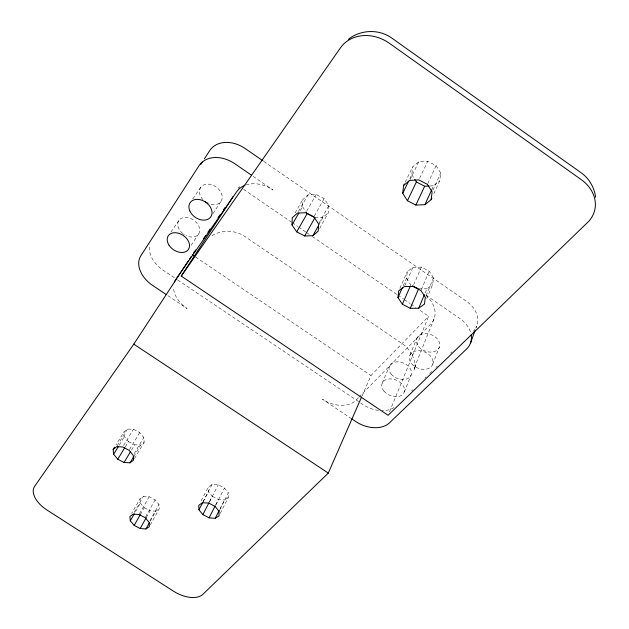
<?xml version="1.0" encoding="UTF-8"?>
<svg xmlns="http://www.w3.org/2000/svg" width="629" height="629" viewBox="0 0 629 629"><rect width="100%" height="100%" fill="white"/><g stroke="black" fill="none" stroke-linecap="round" stroke-linejoin="round"><path stroke-width="0.47" stroke-dasharray="3.15 2.36" d="M300.222 210.668L302.502 206.713L302.816 199.582L308.029 194.904L316.183 194.518L324.124 198.607L328.763 205.589L328.322 212.736L319.107 229.522M409.833 178.66L411.798 174.61L412.671 166.905L418.741 161.787L427.728 161.276L436.141 165.608L440.709 173.093L439.687 180.806L433.373 194.715M403.197 285.81L406.531 278.301L407.325 271.571L412.978 267.278L421.359 267.113L429.222 271.17L433.515 277.869L432.595 284.607L426.596 298.956M475.98 328.039L476.648 326.199M432.697 364.309L439.419 347.019M404.282 392.001L411.224 374.813M434.081 318.809L416.579 362.155L414.008 370.111L415.046 366.227L414.66 368.979L415.022 364.694L415.164 366.589L414.778 362.107L411.869 353.616L412.365 354.528L406.782 347.232L403.189 344.338L244.901 236.52C234.397 229.215 219.159 229.86 210.188 236.991M389.571 411.688L428.648 316.253L418.953 309.61M409.943 355.181L416.996 338.056M426.069 295.622L433.515 277.869M425.094 293.02L426.879 288.797L432.595 284.607M421.32 289.717L429.222 271.17M382.251 383.077L389.493 366.054M413.693 284.74L421.359 267.113M361.997 396.058L370.976 375.544L428.648 316.253M404.824 285.7L412.978 267.278M399.871 288.286L407.325 271.571M431.667 189.903L433.546 185.807L439.687 180.806M432.862 190.273L440.709 173.093M427.806 183.534L436.141 165.608M419.629 178.298L427.728 161.276M410.116 179.587L418.741 161.787M405.178 182.253L412.671 166.905M219.82 509.632L228.335 492.853L224.482 488.033L218.263 484.802L212.099 484.424L208.364 487.027L200.47 502.068M220.284 513.374L228.358 497.405L228.335 492.853M220.134 508.688L224.577 499.945L228.358 497.405M215.605 505.095L218.46 499.536L224.577 499.945M215.896 504.788L224.482 488.033M209.599 501.517L218.263 484.802M209.441 501.895L212.319 496.344L208.466 491.579L208.364 487.027M202.955 501.895L212.099 484.424M203.088 501.856L208.466 491.579M319.06 223.146L328.763 205.589M318.644 225.268L323.039 217.304L328.322 212.736M150.221 525.05L159.223 508.798L158.956 504.466L155.096 499.858L149.136 496.761L143.365 496.375L140.023 498.828L131.673 513.406M149.914 520.726L158.956 504.466M150.268 521.221L155.835 511.204L159.223 508.798M145.558 516.873L155.096 499.858M314.319 216.101L324.124 198.607M146.227 517.706L150.103 510.779L155.835 511.204M139.512 513.736L149.136 496.761M140.298 514.624L144.206 507.713L140.361 503.161L140.023 498.828M134.142 512.525L143.365 496.375M306.7 211.132L316.183 194.518M135.549 511.581L140.361 503.161M298.437 211.478L308.029 194.904M295.04 212.964L302.816 199.582M133.773 456.623L140.652 445.088L144.151 442.321L143.813 437.525L139.732 432.54L133.474 429.293L127.459 429.041L124.007 431.864L116.003 444.852M134.504 458.525L144.151 442.321M134.126 453.729L143.813 437.525M129.503 449.491L139.732 432.54M131.445 450.175L134.677 444.805L140.652 445.088M125.234 446.952L128.489 441.589L124.416 436.66L124.007 431.864M123.63 445.426L133.474 429.293M117.088 445.906L127.459 429.041M119.266 445.057L124.416 436.66M191.098 245.389L198.622 234.012M212.94 213.608L220.983 201.437M192.749 198.913L201.06 186.884M170.915 232.022L179.226 219.961M358.412 397.725L355.833 400.343A25.805 17.722 25 0 1 322.418 399.218L350.817 418.246M359.057 397.064L430.543 324.305A28.006 20.757 22.7 0 0 426.187 295.677M411.633 390.955L413.025 389.61M424.834 378.178L426.218 376.834M429.693 373.469L431.777 371.456M435.96 367.399L437.359 366.047M450.623 353.199L452.023 351.847M429.992 185.98L433.546 185.807M314.956 217.618L323.039 217.304M418.584 288.9L426.879 288.797M128.489 441.589L134.677 444.805M212.319 496.344L218.46 499.536M144.206 507.713L150.103 510.779M167.864 295.646L187.072 308.517A26.19 18.194 32 0 1 173.525 287.689M174.39 277.735L162.997 270.085A25.986 18.272 33.9 0 1 149.788 244.579M177.637 279.929L359.796 402.395M360.606 402.945L363.035 404.573A25.419 17.581 23.3 0 0 379.326 410.493M195.54 256.986L370.976 375.544M243.643 189.376L291.306 222.068M292.115 222.619L297.769 226.503M298.578 227.053L305.843 232.038M306.653 232.596L309.075 234.255M312.306 236.473L397.135 294.647M397.945 295.198L403.598 299.082M404.408 299.632L410.061 303.508M410.871 304.066L415.722 307.392M253.188 176.372L273.049 190.037A28.391 21.41 32.4 0 0 245.853 184.965M425.967 295.198L459.5 318.266A28.006 20.529 20.6 0 1 470.806 332.993M263.755 161.378L466.097 300.984A27.582 20.498 20.4 0 1 475.956 327.662M302.502 206.713L305.592 211.297M406.531 278.301L410.831 284.898M411.798 174.61L414.338 178.699M182.709 233.501A11.99 8.641 34.4 0 1 182.677 217.791A11.99 8.641 34.4 0 1 199.605 228.516A11.99 8.641 34.4 0 1 186.105 235.655M184.344 234.688A11.99 8.641 34.4 0 1 183.236 233.917M202.97 199.684A12.352 9.168 34.8 0 1 205.227 184.399A12.352 9.168 34.8 0 1 221.974 195.069A12.352 9.168 34.8 0 1 209.858 204.071M475.107 329.046A27.582 20.498 20.4 0 1 472.969 331.562M394.053 407.561A25.419 17.581 23.3 0 1 382.102 410.635M239.602 186.609L238.54 188.236L239.602 186.609M411.625 363.672A12.265 8.782 21.6 0 0 432.037 365.646A12.265 8.782 21.6 0 0 419.944 350.778A12.265 8.782 21.6 0 0 411.625 363.672M384.02 391.191A11.896 8.287 22.6 0 0 403.676 393.267A11.896 8.287 22.6 0 0 391.773 378.988A11.896 8.287 22.6 0 0 384.02 391.191M418.615 346.524A12.085 8.775 21.4 0 0 438.767 348.364A12.085 8.775 21.4 0 0 426.887 333.614A12.085 8.775 21.4 0 0 418.615 346.524M391.207 374.137A11.723 8.287 22.4 0 0 410.619 376.079A11.723 8.287 22.4 0 0 398.928 361.911A11.723 8.287 22.4 0 0 391.207 374.137"/><path stroke-width="0.94" d="M291.99 224.923L292.257 217.744L297.517 213.074L305.788 212.736L313.871 216.903L318.62 223.955L318.219 231.142L312.888 235.71L304.695 235.969L296.739 231.865L291.99 224.923L298.861 213.019M431.864 198.041L431.109 199.7L424.889 204.7L415.863 205.07L407.427 200.73L402.733 193.284L403.582 185.524L404.384 183.888M397.968 297.58L398.739 290.826L404.447 286.549L412.954 286.439L420.958 290.567L425.346 297.328L424.449 304.09L418.67 308.265L410.257 308.312L402.371 304.239L397.968 297.58L402.458 287.469M431.109 199.7L432.107 191.931L427.421 184.36L418.843 179.941L409.723 180.405L403.582 185.524M470.303 343.646L474.981 330.791M418.67 308.265L424.386 294.702M410.257 308.312L418.584 288.9M188.558 260.492L133.796 344.134L34.611 486.343A24.122 13.413 31.2 0 0 47.073 510.103L173.628 591.26A23.745 13.123 27.2 0 0 202.758 594.436L328.283 473.102L361.604 396.954M402.371 304.239L410.462 285.739M424.889 204.7L431.667 189.903M415.863 205.07L424.661 186.239L429.104 186.019M407.427 200.73L416.374 181.97L414.849 179.517M402.733 193.284L408.661 181.073M215.26 518.296L219.057 515.788L219.002 511.243L215.071 506.392L208.765 503.121L202.538 502.697L198.788 505.26L198.921 509.812L202.852 514.601L209.08 517.84L215.26 518.296L219.324 510.284M209.08 517.84L215.204 505.889M202.852 514.601L209.032 502.681M198.921 509.812L202.672 502.642M312.888 235.71L318.211 226.055M145.959 528.981L149.356 526.607L149.049 522.282L145.126 517.651L139.072 514.514L133.254 514.074L129.904 516.495L130.274 520.828L134.197 525.412L140.181 528.517L145.959 528.981L149.411 522.762M140.181 528.517L146.227 517.706M304.695 235.969L314.956 217.618L307.141 213.585L306.111 212.059M134.197 525.412L140.298 514.624M296.739 231.865L307.141 213.585M130.274 520.828L134.236 513.885M114.58 447.164L113.149 449.476L113.605 454.272L117.765 459.233L124.039 462.488L130.069 462.818L133.773 456.623M124.039 462.488L130.525 451.708M117.765 459.233L124.77 447.714M113.605 454.272L118.331 446.582M200.682 164.57L202.279 162.109M204.401 158.822L209.709 150.614A28.156 21.449 35.1 0 1 245.161 148.546L262.953 160.82M181.254 276.092L340.454 47.835A36.741 31.324 32.6 0 1 389.437 43.315L581.149 179.556A36.584 29.697 13.4 0 1 587.565 222.469L388.093 415.289L181.254 276.092L233.241 196.366M189.628 258.865L191.224 256.42M193.41 253.18L195.65 249.957M203.474 238.674L205.707 235.45M207.947 232.235L210.18 229.011M217.98 217.768L220.197 214.568M223.523 209.779L225.19 207.381M113.149 449.476L116.609 446.676L122.686 446.975L129.031 450.27L133.199 455.286L133.576 460.082L130.069 462.818M348.458 39.273C360.676 29.516 379.075 28.871 391.781 38.07L580.473 172.299C588.886 177.928 594.334 187.277 595.624 197.254M416.374 181.97L424.661 186.239M412.553 285.786L417.719 288.452M133.796 344.134L328.283 473.102M166.268 294.569L152.666 285.456A26.355 18.272 33.8 0 1 140.833 255.799L199.039 165.694A28.588 21.496 34.9 0 1 234.908 163.799L251.6 175.279M351.635 418.796L355.692 421.509A25.773 17.565 23.4 0 0 389.39 422.908L466.6 349.009A28.006 20.529 20.6 0 0 471.192 334.707M192.293 254.784L194.731 256.435M174.5 281.863A26.19 18.194 32 0 1 175.853 279.347L236.811 191.57A28.391 21.41 32.4 0 1 244.988 185.28M207.963 203.324A12.352 9.168 34.8 0 1 205.007 201.524M169.107 245.334A12.163 8.641 34.2 0 0 188.409 249.454A12.163 8.641 34.2 0 0 177.582 232.989A12.163 8.641 34.2 0 0 169.107 245.334M189.872 211.029A12.533 9.176 34.6 0 0 209.772 218.027A12.533 9.176 34.6 0 0 201.76 200.187A12.533 9.176 34.6 0 0 189.872 211.029"/></g></svg>
